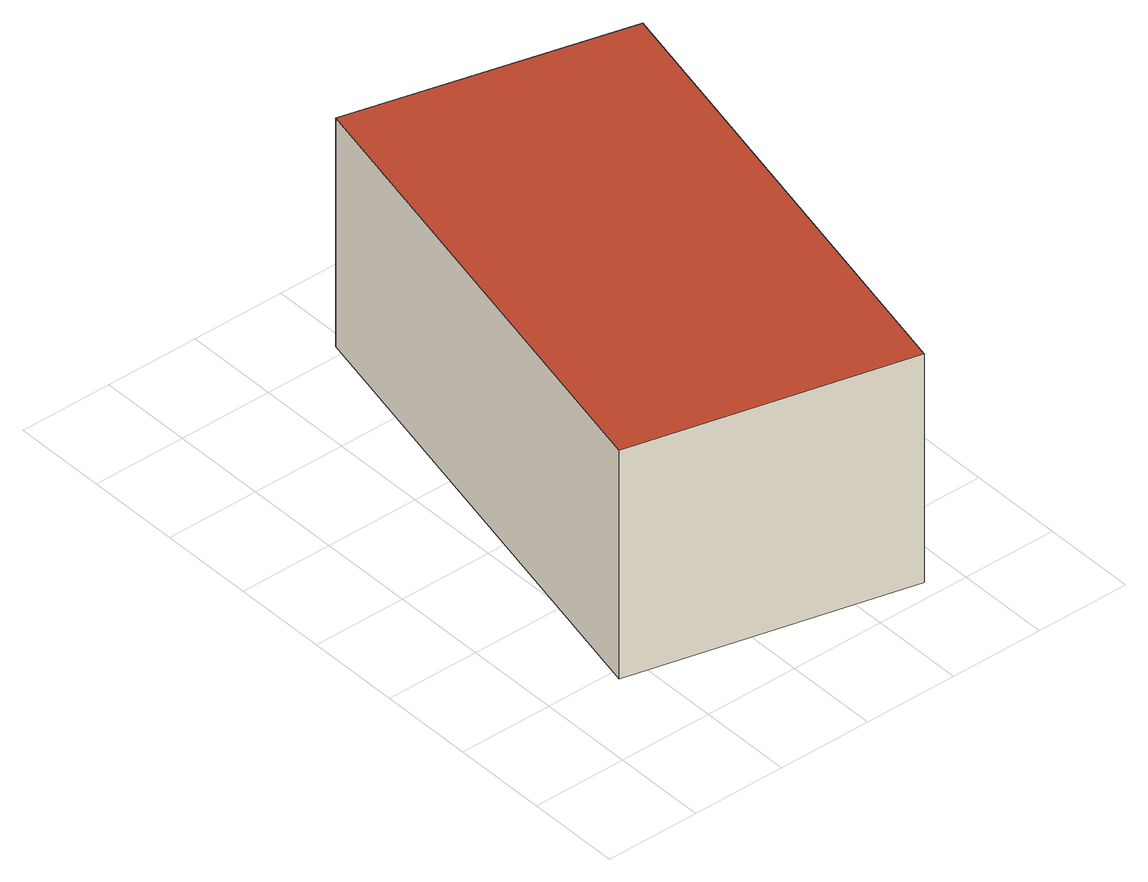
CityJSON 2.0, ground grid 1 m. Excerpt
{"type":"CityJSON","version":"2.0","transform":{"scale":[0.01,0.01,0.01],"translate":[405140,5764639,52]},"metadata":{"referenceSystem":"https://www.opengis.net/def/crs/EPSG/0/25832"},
"CityObjects":{
"building1":{"type":"Building","attributes":{"Gemeindeschluessel":"05515000","Geometrietyp2DReferenz":"3000","function":"31001_2500","roofType":"1000","measuredHeight":2.59},"address":[{"country":"Germany","locality":"Münster","thoroughfareNumber":"180","thoroughfareName":"Sprakeler Straße"}],"geometry":[{"type":"Solid","lod":"2","boundaries":[[[[0,1,2,3]],[[4,5,1,0]],[[6,7,5,4]],[[3,2,7,6]],[[4,0,3,6]],[[1,5,7,2]]]],"semantics":{"surfaces":[{"type":"WallSurface"},{"type":"RoofSurface"},{"type":"GroundSurface"}],"values":[[0,0,0,0,1,2]]}}]}
},
"vertices":[
[367,18,351],[367,18,92],[482,537,92],[482,537,351],[73,89,351],[73,89,92],[188,611,351],[188,611,92]
]}
